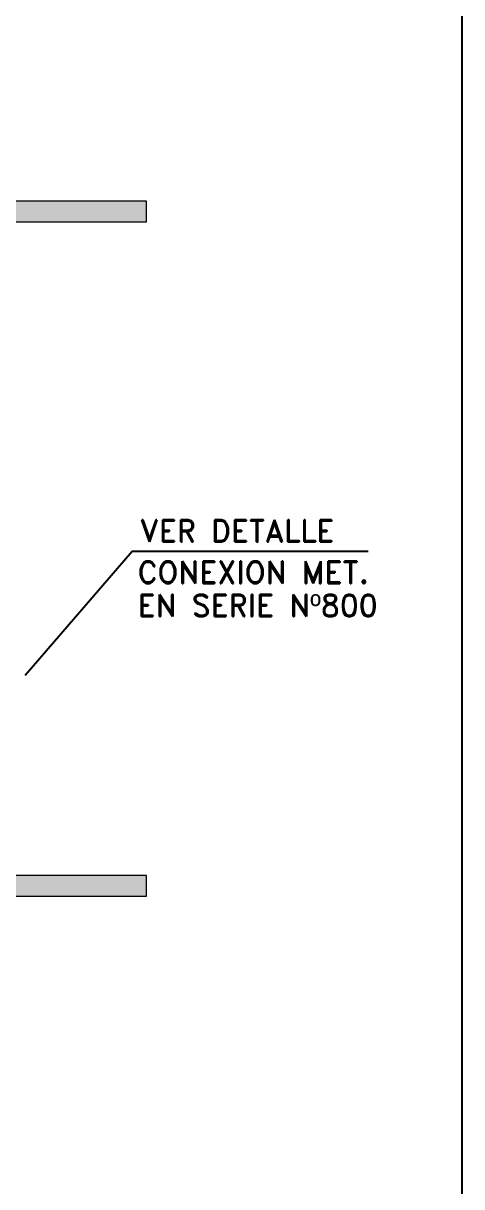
# Model space of a CAD drawing. Extents: x -58 to 5689, y 66 to 4123.
# Drawn here: x 5429 to 5687, y 2837 to 3520 of the extents above; entities that cross this region are included whole.
import ezdxf
from ezdxf.xclip import XClip

# ---------------------------------------------------------------- set-up
doc = ezdxf.new("R2010")
doc.units = 0
doc.header["$LTSCALE"] = 30
doc.header["$MEASUREMENT"] = 0
doc.header["$XCLIPFRAME"] = 0
doc.linetypes.add("EJE3-3'$0$RLE-PROYECCION", pattern=[0.71438, 0.47625, -0.23813])
doc.layers.get('0').update_dxf_attribs({"linetype": 'CONTINUOUS'})
doc.layers.add("EJE3-3'$0$CORTES", color=5, linetype='CONTINUOUS')
doc.layers.add('RLA-FORMATO', color=7, linetype='CONTINUOUS')
doc.layers.add("EJE3-3'$0$RLA-ACHURADO", color=30, linetype="EJE3-3'$0$RLE-PROYECCION", lineweight=15, transparency=0.7)
doc.layers.add("EJE3-3'$0$RLA-CONTORNO", color=30, linetype='CONTINUOUS', lineweight=15)
doc.styles.add("EJE3-3'$0$RomanD", font='romand.shx', dxfattribs={"height": 31.5})
pattern_1 = [(0, (-1824.927, -1302.188), (20.32, 5.08), [1.676, -13.564, 1.676, -13.564, -81.28]), (0, (-1824.927, -1302.188), (20.32, 5.08), [-30.48, 1.676, -28.804, 1.676, -13.564, -35.56]), (0, (-1824.927, -1302.188), (20.32, 5.08), [-76.2, 1.676, -8.484, 1.676, -23.724]), (120, (-1817.307, -1299.648), (-14.559409, 15.057636), [1.676, -13.564, 1.676, -13.564, -81.28]), (120, (-1817.307, -1299.648), (-14.559409, 15.057636), [-30.48, 1.676, -28.804, 1.676, -13.564, -35.56]), (120, (-1817.307, -1299.648), (-14.559409, 15.057636), [-76.2, 1.676, -8.484, 1.676, -23.724]), (240, (-1814.767, -1289.488), (-5.760591, -20.137636), [1.676, -13.564, 1.676, -13.564, -81.28]), (240, (-1814.767, -1289.488), (-5.760591, -20.137636), [-30.48, 1.676, -28.804, 1.676, -13.564, -35.56]), (240, (-1814.767, -1289.488), (-5.760591, -20.137636), [-76.2, 1.676, -8.484, 1.676, -23.724])]

# ---------------------------------------------------------------- blocks, each defined once
blk = doc.blocks.new("EJE3-3'")
at = {"layer": "EJE3-3'$0$RLA-ACHURADO"}
h = blk.add_hatch(dxfattribs=at)
h.set_pattern_fill('SAND - DENSE', color=256, style=0, pattern_type=2)
h.set_pattern_definition(pattern_1)
h.paths.add_polyline_path([(2720.48, 1171), (2720.48, 1183), (2070.48, 1183), (2070.48, 1171), (2607.42, 1171)], flags=0)
h = blk.add_hatch(dxfattribs=at)
h.set_pattern_fill('SAND - DENSE', color=256, style=0, pattern_type=2)
h.set_pattern_definition(pattern_1)
h.paths.add_polyline_path([(2720.48, 775), (2720.48, 787), (2070.48, 787), (2070.48, 775), (2607.42, 775)], flags=0)
at = {"layer": "EJE3-3'$0$CORTES", "color": 1, "linetype": 'Continuous'}
blk.add_lwpolyline([(2850.6, 977.25), (2712.02, 977.25), (2649.22, 904.43)], dxfattribs=at)
at = {"layer": "EJE3-3'$0$RLA-CONTORNO"}
for p, q in [((2720.48, 1183), (2070.48, 1183)), ((2720.48, 1171), (2720.48, 1183)), ((2070.48, 1171), (2720.48, 1171)), ((2720.48, 787), (2070.48, 787)), ((2720.48, 775), (2720.48, 787)), ((2070.48, 775), (2720.48, 775))]:
    blk.add_line(p, q, dxfattribs=at)
at = {"layer": "EJE3-3'$0$CORTES", "color": 3, "style": "EJE3-3'$0$RomanD"}
for s, p in [('VER DETALLE', (2716.53, 982.92)), ('CONEXION MET.', (2715.18, 958.62)), ('EN SERIE Nº800', (2715.18, 939.16))]:
    blk.add_text(s, height=13, dxfattribs=at).set_placement(p)

msp = doc.modelspace()

# ---------------------------------------------------------------- linework, layer by layer
at = {"layer": 'RLA-FORMATO', "color": 6, "linetype": 'Continuous'}
msp.add_line((5686.9, 4123.1), (5686.9, 68.1), dxfattribs=at)

# ---------------------------------------------------------------- block references
ref = msp.add_blockref("EJE3-3'", (2781.39, 2232.23))
XClip(ref).set_block_clipping_path([(-2788.1086663077, -1277.6573373718), (2905.5071213075, 1601.8318238069)])

doc.saveas('drawing.dxf')
